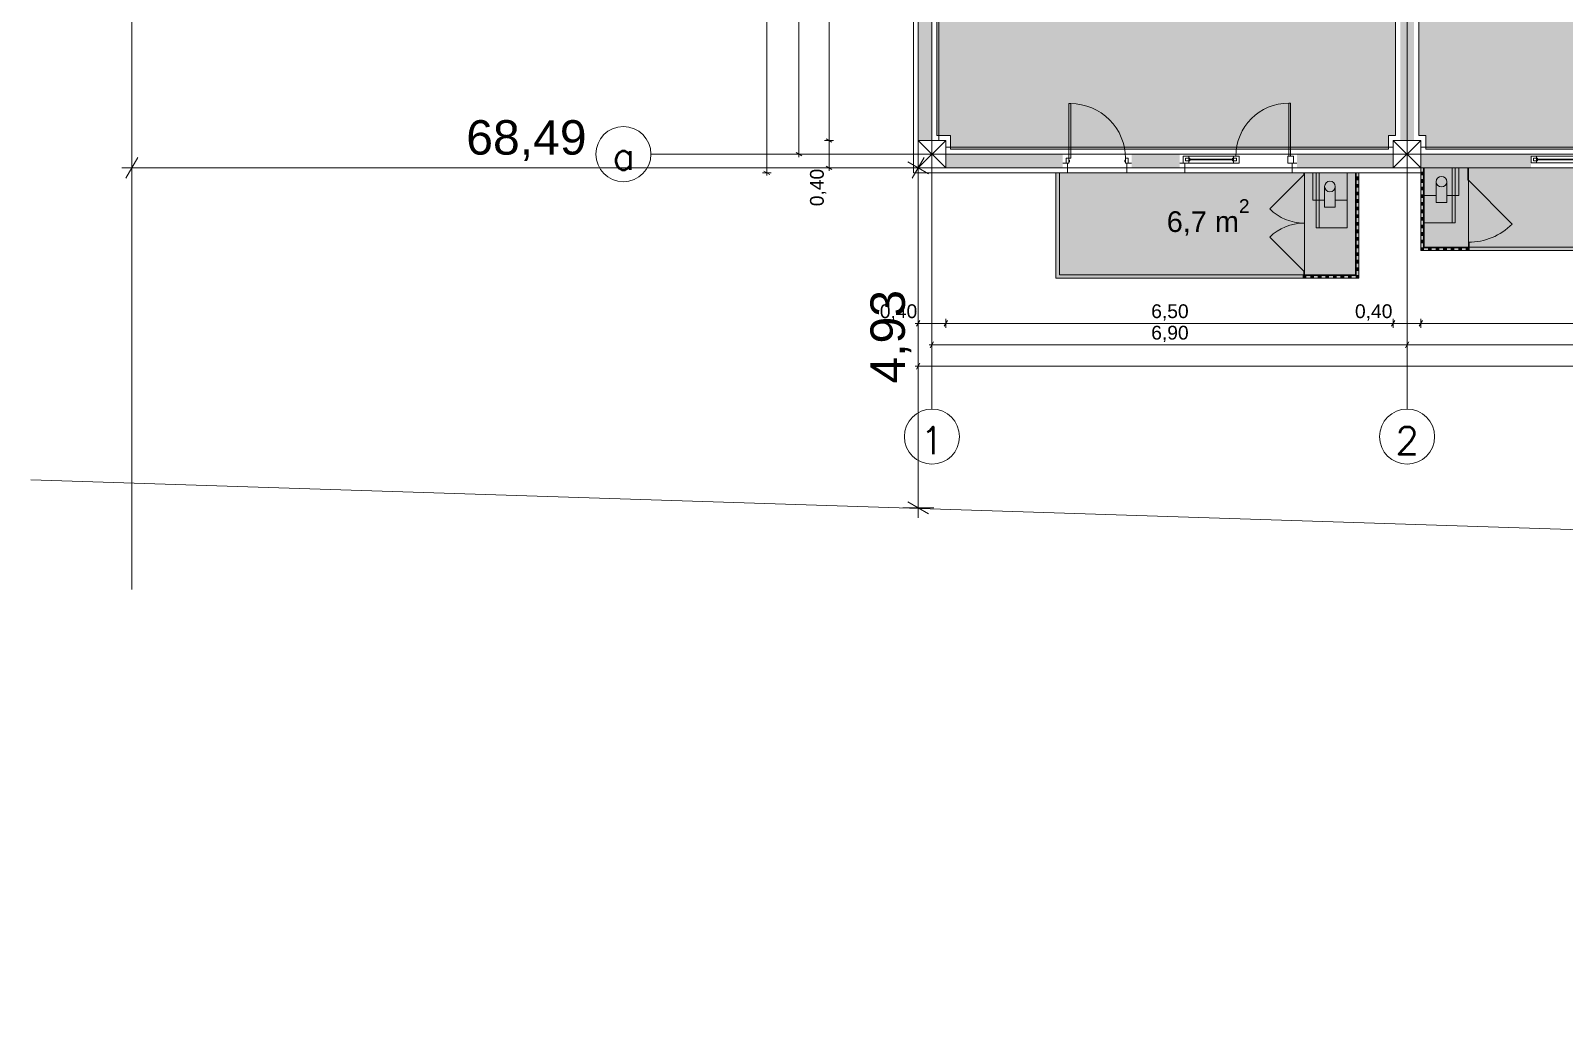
# Model space of a CAD drawing. Header units: metres. Extents: x 476297 to 476657, y 4620828 to 4621206.
# Drawn here: x 476377.77 to 476400.04, y 4621013.9 to 4621028.39 of the extents above; entities that cross this region are included whole.
import ezdxf

# ---------------------------------------------------------------- set-up
doc = ezdxf.new("R2010")
doc.units = ezdxf.units.M
doc.header["$MEASUREMENT"] = 0
for name, color, linetype in [('0_Pen_No__42_Pen_No__250', 7, 'Continuous'), ('2D Drafting - General_Pen_No__1', 7, 'Continuous'), ('2D Drafting - General_Pen_No__250_Pen_No__7', 7, 'Continuous'), ('2D Drafting - General_Pen_No__7', 7, 'Continuous'), ('2D Drafting - General_Pen_No__7_Pen_No__1', 7, 'Continuous'), ('2D Drafting - General_Pen_No__7_Pen_No__7', 7, 'Continuous'), ('Annotation - Text_Pen_No__7', 7, 'Continuous'), ('Doors_Pen_No__7_Pen_No__1', 7, 'Continuous'), ('Doors_Pen_No__7_Pen_No__7', 7, 'Continuous'), ('G-Anno-Nplt', 7, 'Continuous'), ('gegmebi_Pen_No__1', 7, 'Continuous'), ('kar-panjara_Pen_No__7_Pen_No__1', 7, 'Continuous'), ('kar-panjara_Pen_No__7_Pen_No__7', 7, 'Continuous'), ('New2D Drafting - General_Pen_No__250_Pen_No__7', 7, 'Continuous'), ('New2D Drafting - General_Pen_No__30_Pen_No__9_Pen_No__9', 7, 'Continuous'), ('New_________ _________ ___2', 7, 'Continuous'), ('NewDoors_Pen_No__7_Pen_No__7', 7, 'Continuous'), ('Newreg_nak', 7, 'Continuous'), ('NewStructural - Bearing', 7, 'Continuous'), ('zoma', 7, 'Continuous'), ('zoma_Pen_No__5', 7, 'Continuous')]:
    doc.layers.add(name, color=color, linetype=linetype)
doc.styles.add('GENERATED_STYLE_1', font='arial.ttf')
doc.styles.add('GENERATED_STYLE_2', font='arial.ttf')
doc.linetypes.add('Break', pattern='A,0,[1,A-1 áƒ¡áƒ\x90áƒ®áƒšáƒ˜ - áƒ›áƒ¨áƒ”áƒœáƒ”áƒ‘áƒšáƒ”áƒ‘áƒ¡1.Shx,S=0.015679,R=0,X=0,Y=0],-1.975557,0', length=1.975557)
doc.dimstyles.new('GENERATED_STYLE__1', dxfattribs={"dimtxt": 0.2, "dimasz": 0.064421, "dimexe": 0.18, "dimexo": 0.003, "dimgap": 0.09, "dimtad": 1, "dimtih": 1, "dimtoh": 1, "dimzin": 0, "dimdsep": 46, "dimtxsty": 'GENERATED_STYLE_2', "dimblk": 'ARROWHEAD_2', "dimblk1": 'ARROWHEAD_2', "dimblk2": 'ARROWHEAD_2', "dimcen": 0.09, "dimclrd": 142, "dimclre": 142, "dimclrt": 142, "dimadec": 0, "dimazin": 0, "dimtfac": 1, "dimtdec": 4, "dimtmove": 0, "dimatfit": 3, "dimfxl": 1, "dimtolj": 1, "dimtzin": 0, "dimarcsym": 0})
doc.dimstyles.new('GENERATED_STYLE__10', dxfattribs={"dimtxt": 0.5, "dimasz": 0.228, "dimexe": 0.18, "dimexo": 0.003, "dimgap": 0.09, "dimtad": 1, "dimtih": 1, "dimtoh": 1, "dimzin": 0, "dimdsep": 46, "dimtxsty": 'GENERATED_STYLE_2', "dimblk": 'ARROWHEAD_2', "dimblk1": 'ARROWHEAD_2', "dimblk2": 'ARROWHEAD_2', "dimcen": 0.09, "dimclrd": 1, "dimclre": 1, "dimclrt": 1, "dimadec": 0, "dimazin": 0, "dimtfac": 1, "dimtdec": 4, "dimtmove": 0, "dimatfit": 3, "dimfxl": 1, "dimtolj": 1, "dimtzin": 0, "dimarcsym": 0})
doc.dimstyles.new('GENERATED_STYLE__11', dxfattribs={"dimtxt": 0.2, "dimasz": 0.064421, "dimexe": 0.18, "dimexo": 0.003, "dimgap": 0.09, "dimtad": 1, "dimzin": 0, "dimdsep": 46, "dimtxsty": 'GENERATED_STYLE_2', "dimblk": 'ARROWHEAD_2', "dimblk1": 'ARROWHEAD_2', "dimblk2": 'ARROWHEAD_2', "dimcen": 0.09, "dimclrd": 142, "dimclre": 142, "dimclrt": 142, "dimadec": 0, "dimazin": 0, "dimtfac": 1, "dimtdec": 4, "dimtmove": 0, "dimatfit": 3, "dimfxl": 1, "dimtolj": 1, "dimtzin": 0, "dimarcsym": 0})
doc.dimstyles.new('GENERATED_STYLE__9', dxfattribs={"dimtxt": 0.5, "dimasz": 0.228, "dimexe": 0.18, "dimexo": 0.003, "dimgap": 0.09, "dimtad": 1, "dimzin": 0, "dimdsep": 46, "dimtxsty": 'GENERATED_STYLE_2', "dimblk": 'ARROWHEAD_2', "dimblk1": 'ARROWHEAD_2', "dimblk2": 'ARROWHEAD_2', "dimcen": 0.09, "dimclrd": 1, "dimclre": 1, "dimclrt": 1, "dimadec": 0, "dimazin": 0, "dimtfac": 1, "dimtdec": 4, "dimtmove": 0, "dimatfit": 3, "dimfxl": 1, "dimtolj": 1, "dimtzin": 0, "dimarcsym": 0})

# ---------------------------------------------------------------- blocks, each defined once
blk = doc.blocks.new('*D159', base_point=(476844.527, 4621385.791))
at = {"layer": 'zoma', "color": 1, "linetype": 'Continuous', "lineweight": 0, "transparency": 16777216}
for p, q in [((476390.881, 4621026.393), (476390.431, 4621026.393)), ((476390.806, 4621026.306), (476390.506, 4621026.479)), ((476390.656, 4621026.393), (476390.656, 4621026.539)), ((476390.656, 4621021.459), (476390.656, 4621026.393)), ((476390.881, 4621021.459), (476390.431, 4621021.459)), ((476390.506, 4621021.545), (476390.806, 4621021.372)), ((476390.656, 4621021.312), (476390.656, 4621021.459))]:
    blk.add_line(p, q, dxfattribs=at)
at = {"layer": 'zoma', "color": 1, "lineweight": 0, "transparency": 16777216, "insert": (476390.556, 4621023.261), "char_height": 0.5, "attachment_point": 7, "rotation": 90, "style": 'GENERATED_STYLE_2'}
blk.add_mtext('\\A1;{\\pql;\\fArial CYR|b0|i0|c204|p34;4,93}', dxfattribs=at)
blk = doc.blocks.new('ARROWHEAD_2')
at = {"color": 0, "linetype": 'Continuous', "lineweight": 0}
for p, q in [((0, 0), (-1, 0)), ((-0.378, -0.655), (0.378, 0.655))]:
    blk.add_line(p, q, dxfattribs=at)
blk = doc.blocks.new('*D160', base_point=(476844.527, 4621385.791))
at = {"layer": 'zoma', "color": 1, "linetype": 'Continuous', "lineweight": 0, "transparency": 16777216}
for p, q in [((476379.326, 4621026.543), (476379.152, 4621026.243)), ((476379.239, 4621026.168), (476379.239, 4621026.618)), ((476390.569, 4621026.243), (476390.742, 4621026.543)), ((476390.656, 4621026.168), (476390.656, 4621026.618)), ((476379.092, 4621026.393), (476379.239, 4621026.393)), ((476379.239, 4621026.393), (476390.656, 4621026.393)), ((476390.656, 4621026.393), (476390.803, 4621026.393))]:
    blk.add_line(p, q, dxfattribs=at)
at = {"layer": 'zoma', "color": 1, "lineweight": 0, "transparency": 16777216, "insert": (476384.093, 4621026.493), "char_height": 0.5, "attachment_point": 7, "style": 'GENERATED_STYLE_2'}
blk.add_mtext('\\A1;{\\pql;\\fArial CYR|b0|i0|c204|p34;68,49}', dxfattribs=at)
blk = doc.blocks.new('*D239', base_point=(476844.527, 4621385.791))
at = {"layer": 'zoma', "color": 142, "linetype": 'Continuous', "lineweight": 0, "transparency": 16777216}
for p, q in [((476390.856, 4621023.76), (476390.856, 4621023.887)), ((476397.756, 4621023.76), (476397.756, 4621023.887)), ((476390.814, 4621023.823), (476390.856, 4621023.823)), ((476390.88, 4621023.866), (476390.831, 4621023.781)), ((476390.856, 4621023.823), (476397.756, 4621023.823)), ((476397.78, 4621023.866), (476397.731, 4621023.781))]:
    blk.add_line(p, q, dxfattribs=at)
at = {"layer": 'zoma', "color": 142, "lineweight": 0, "transparency": 16777216, "insert": (476394.04, 4621023.863), "char_height": 0.2, "attachment_point": 7, "style": 'GENERATED_STYLE_2'}
blk.add_mtext('\\A1;{\\pql;\\fArial CYR|b0|i0|c204|p34;6,90}', dxfattribs=at)
blk = doc.blocks.new('*D240', base_point=(476844.527, 4621385.791))
at = {"layer": 'zoma', "color": 142, "linetype": 'Continuous', "lineweight": 0, "transparency": 16777216}
for p, q in [((476397.756, 4621023.76), (476397.756, 4621023.887)), ((476404.656, 4621023.76), (476404.656, 4621023.887)), ((476397.78, 4621023.866), (476397.731, 4621023.781)), ((476397.756, 4621023.823), (476404.656, 4621023.823)), ((476404.68, 4621023.866), (476404.631, 4621023.781))]:
    blk.add_line(p, q, dxfattribs=at)
at = {"layer": 'zoma', "color": 142, "lineweight": 0, "transparency": 16777216, "insert": (476400.94, 4621023.863), "char_height": 0.2, "attachment_point": 7, "style": 'GENERATED_STYLE_2'}
blk.add_mtext('\\A1;{\\pql;\\fArial CYR|b0|i0|c204|p34;6,90}', dxfattribs=at)
blk = doc.blocks.new('*D245', base_point=(476844.527, 4621385.791))
at = {"layer": 'zoma', "color": 142, "linetype": 'Continuous', "lineweight": 0, "transparency": 16777216}
for p, q in [((476388.988, 4621033.493), (476388.861, 4621033.493)), ((476388.882, 4621033.517), (476388.967, 4621033.468)), ((476388.924, 4621026.593), (476388.924, 4621033.493)), ((476388.988, 4621026.593), (476388.861, 4621026.593)), ((476388.882, 4621026.617), (476388.967, 4621026.568)), ((476388.924, 4621026.551), (476388.924, 4621026.593))]:
    blk.add_line(p, q, dxfattribs=at)
at = {"layer": 'zoma', "color": 142, "lineweight": 0, "transparency": 16777216, "insert": (476388.884, 4621029.777), "char_height": 0.2, "attachment_point": 7, "rotation": 90, "style": 'GENERATED_STYLE_2'}
blk.add_mtext('\\A1;{\\pql;\\fArial CYR|b0|i0|c204|p34;6,90}', dxfattribs=at)
blk = doc.blocks.new('*D251', base_point=(476844.527, 4621385.791))
at = {"layer": 'zoma', "color": 142, "linetype": 'Continuous', "lineweight": 0, "transparency": 16777216}
for p, q in [((476390.614, 4621023.515), (476390.656, 4621023.515)), ((476390.68, 4621023.557), (476390.631, 4621023.472)), ((476390.656, 4621023.451), (476390.656, 4621023.578)), ((476390.656, 4621023.515), (476432.456, 4621023.515)), ((476432.431, 4621023.472), (476432.48, 4621023.557)), ((476432.456, 4621023.451), (476432.456, 4621023.578)), ((476432.456, 4621023.515), (476432.497, 4621023.515))]:
    blk.add_line(p, q, dxfattribs=at)
at = {"layer": 'zoma', "color": 142, "lineweight": 0, "transparency": 16777216, "insert": (476411.214, 4621023.555), "char_height": 0.2, "attachment_point": 7, "style": 'GENERATED_STYLE_2'}
blk.add_mtext('\\A1;{\\pql;\\fArial CYR|b0|i0|c204|p34;41,80}', dxfattribs=at)
blk = doc.blocks.new('*D252', base_point=(476844.527, 4621385.791))
at = {"layer": 'zoma', "color": 142, "linetype": 'Continuous', "lineweight": 0, "transparency": 16777216}
for p, q in [((476390.614, 4621024.135), (476390.656, 4621024.135)), ((476390.68, 4621024.177), (476390.631, 4621024.093)), ((476390.656, 4621024.071), (476390.656, 4621024.199)), ((476390.656, 4621024.135), (476391.056, 4621024.135)), ((476391.08, 4621024.177), (476391.031, 4621024.093)), ((476391.056, 4621024.071), (476391.056, 4621024.199))]:
    blk.add_line(p, q, dxfattribs=at)
at = {"layer": 'zoma', "color": 142, "lineweight": 0, "transparency": 16777216, "insert": (476390.099, 4621024.175), "char_height": 0.2, "attachment_point": 7, "style": 'GENERATED_STYLE_2'}
blk.add_mtext('\\A1;{\\pql;\\fArial CYR|b0|i0|c204|p34;0,40}', dxfattribs=at)
blk = doc.blocks.new('*D253', base_point=(476844.527, 4621385.791))
at = {"layer": 'zoma', "color": 142, "linetype": 'Continuous', "lineweight": 0, "transparency": 16777216}
for p, q in [((476391.08, 4621024.177), (476391.031, 4621024.093)), ((476391.056, 4621024.071), (476391.056, 4621024.199)), ((476391.056, 4621024.135), (476397.556, 4621024.135)), ((476397.58, 4621024.177), (476397.531, 4621024.093)), ((476397.556, 4621024.071), (476397.556, 4621024.199))]:
    blk.add_line(p, q, dxfattribs=at)
at = {"layer": 'zoma', "color": 142, "lineweight": 0, "transparency": 16777216, "char_height": 0.2, "attachment_point": 7, "style": 'GENERATED_STYLE_2'}
for s, insert in [('\\A1;{\\pql;\\fArial CYR|b0|i0|c204|p34;6,50}', (476394.04, 4621024.175)), ('\\A1;{\\pql;\\fArial CYR|b0|i0|c204|p34;0,40}', (476396.999, 4621024.175))]:
    blk.add_mtext(s, dxfattribs=dict(at, insert=insert))
blk = doc.blocks.new('*D254', base_point=(476844.527, 4621385.791))
at = {"layer": 'zoma', "color": 142, "linetype": 'Continuous', "lineweight": 0, "transparency": 16777216}
for p, q in [((476397.58, 4621024.177), (476397.531, 4621024.093)), ((476397.556, 4621024.071), (476397.556, 4621024.199)), ((476397.556, 4621024.135), (476397.956, 4621024.135)), ((476397.98, 4621024.177), (476397.931, 4621024.093)), ((476397.956, 4621024.071), (476397.956, 4621024.199))]:
    blk.add_line(p, q, dxfattribs=at)
blk = doc.blocks.new('*D255', base_point=(476844.527, 4621385.791))
at = {"layer": 'zoma', "color": 142, "linetype": 'Continuous', "lineweight": 0, "transparency": 16777216}
for p, q in [((476397.98, 4621024.177), (476397.931, 4621024.093)), ((476397.956, 4621024.071), (476397.956, 4621024.199)), ((476397.956, 4621024.135), (476404.456, 4621024.135)), ((476404.48, 4621024.177), (476404.431, 4621024.093)), ((476404.456, 4621024.071), (476404.456, 4621024.199))]:
    blk.add_line(p, q, dxfattribs=at)
at = {"layer": 'zoma', "color": 142, "lineweight": 0, "transparency": 16777216, "char_height": 0.2, "attachment_point": 7, "style": 'GENERATED_STYLE_2'}
for s, insert in [('\\A1;{\\pql;\\fArial CYR|b0|i0|c204|p34;6,50}', (476400.94, 4621024.175)), ('\\A1;{\\pql;\\fArial CYR|b0|i0|c204|p34;0,40}', (476403.899, 4621024.175))]:
    blk.add_mtext(s, dxfattribs=dict(at, insert=insert))
blk = doc.blocks.new('*D272', base_point=(476844.527, 4621385.791))
at = {"layer": 'zoma', "color": 142, "linetype": 'Continuous', "lineweight": 0, "transparency": 16777216}
for p, q in [((476389.425, 4621026.793), (476389.298, 4621026.793)), ((476389.319, 4621026.817), (476389.404, 4621026.768)), ((476389.362, 4621026.393), (476389.362, 4621026.793)), ((476389.425, 4621026.393), (476389.298, 4621026.393)), ((476389.319, 4621026.417), (476389.404, 4621026.368)), ((476389.362, 4621026.351), (476389.362, 4621026.393))]:
    blk.add_line(p, q, dxfattribs=at)
at = {"layer": 'zoma', "color": 142, "lineweight": 0, "transparency": 16777216, "insert": (476389.322, 4621025.836), "char_height": 0.2, "attachment_point": 7, "rotation": 89.9995, "style": 'GENERATED_STYLE_2'}
blk.add_mtext('\\A1;{\\pql;\\fArial CYR|b0|i0|c204|p34;0,40}', dxfattribs=at)
blk = doc.blocks.new('*D273', base_point=(476844.527, 4621385.791))
at = {"layer": 'zoma', "color": 142, "linetype": 'Continuous', "lineweight": 0, "transparency": 16777216}
for p, q in [((476389.319, 4621033.317), (476389.404, 4621033.268)), ((476389.362, 4621026.793), (476389.362, 4621033.293)), ((476389.425, 4621026.793), (476389.298, 4621026.793)), ((476389.319, 4621026.817), (476389.404, 4621026.768)), ((476389.362, 4621026.393), (476389.362, 4621026.793))]:
    blk.add_line(p, q, dxfattribs=at)
at = {"layer": 'zoma', "color": 142, "lineweight": 0, "transparency": 16777216, "char_height": 0.2, "attachment_point": 7, "rotation": 89.9995, "style": 'GENERATED_STYLE_2'}
for s, insert in [('\\A1;{\\pql;\\fArial CYR|b0|i0|c204|p34;0,40}', (476389.322, 4621032.736)), ('\\A1;{\\pql;\\fArial CYR|b0|i0|c204|p34;6,50}', (476389.322, 4621029.777))]:
    blk.add_mtext(s, dxfattribs=dict(at, insert=insert))
blk = doc.blocks.new('*D274', base_point=(476844.527, 4621385.791))
at = {"layer": 'zoma', "color": 142, "linetype": 'Continuous', "lineweight": 0, "transparency": 16777216}
for p, q in [((476389.362, 4621033.693), (476389.362, 4621036.793)), ((476389.425, 4621033.693), (476389.298, 4621033.693)), ((476389.319, 4621033.717), (476389.404, 4621033.668)), ((476389.362, 4621033.293), (476389.362, 4621033.693)), ((476389.425, 4621033.293), (476389.298, 4621033.293)), ((476389.319, 4621033.317), (476389.404, 4621033.268)), ((476389.362, 4621026.793), (476389.362, 4621033.293))]:
    blk.add_line(p, q, dxfattribs=at)
blk = doc.blocks.new('*D280', base_point=(476844.527, 4621385.791))
at = {"layer": 'zoma', "color": 142, "linetype": 'Continuous', "lineweight": 0, "transparency": 16777216}
for p, q in [((476388.521, 4621044.093), (476388.394, 4621044.093)), ((476388.5, 4621044.068), (476388.415, 4621044.117)), ((476388.458, 4621044.093), (476388.458, 4621044.134)), ((476388.458, 4621026.323), (476388.458, 4621044.093)), ((476388.521, 4621026.323), (476388.394, 4621026.323)), ((476388.415, 4621026.347), (476388.5, 4621026.298)), ((476388.458, 4621026.281), (476388.458, 4621026.323))]:
    blk.add_line(p, q, dxfattribs=at)
at = {"layer": 'zoma', "color": 142, "lineweight": 0, "transparency": 16777216, "insert": (476388.418, 4621034.866), "char_height": 0.2, "attachment_point": 7, "rotation": 89.9995, "style": 'GENERATED_STYLE_2'}
blk.add_mtext('\\A1;{\\pql;\\fArial CYR|b0|i0|c204|p34;17,77}', dxfattribs=at)

msp = doc.modelspace()

# ---------------------------------------------------------------- hatches: boundary and pattern name
at = {"layer": '2D Drafting - General_Pen_No__250_Pen_No__7', "linetype": 'Continuous', "lineweight": 0}
for points in [[(476397.856, 4621026.793), (476397.856, 4621033.293), (476397.656, 4621033.293), (476397.656, 4621026.793)], [(476390.856, 4621031.493), (476390.656, 4621031.493), (476390.656, 4621026.793), (476390.856, 4621026.793)], [(476391.056, 4621026.393), (476392.755, 4621026.393), (476392.755, 4621026.593), (476391.056, 4621026.593)], [(476394.455, 4621026.593), (476394.455, 4621026.393), (476393.755, 4621026.393), (476393.755, 4621026.593)], [(476396.155, 4621026.393), (476397.556, 4621026.393), (476397.556, 4621026.593), (476396.155, 4621026.593)], [(476397.956, 4621026.393), (476399.556, 4621026.393), (476399.556, 4621026.593), (476397.956, 4621026.593)], [(476396.256, 4621026.322), (476396.256, 4621026.292), (476396.266, 4621026.292), (476396.266, 4621026.322)], [(476397.006, 4621024.832), (476397.016, 4621024.832), (476397.016, 4621026.323), (476397.006, 4621026.323)], [(476398.006, 4621025.233), (476398.006, 4621026.393), (476397.996, 4621026.393), (476397.996, 4621025.233)], [(476398.636, 4621026.393), (476398.636, 4621026.213), (476398.646, 4621026.213), (476398.646, 4621026.393)], [(476398.646, 4621025.243), (476398.006, 4621025.243), (476398.006, 4621025.233), (476398.646, 4621025.233)], [(476398.656, 4621025.313), (476398.656, 4621025.233), (476398.646, 4621025.233), (476398.646, 4621025.313)], [(476396.255, 4621024.892), (476396.265, 4621024.892), (476396.265, 4621024.842), (476396.255, 4621024.842)], [(476396.255, 4621024.842), (476397.006, 4621024.842), (476397.006, 4621024.832), (476396.255, 4621024.832)]]:
    msp.add_hatch(color=7, dxfattribs=at).paths.add_polyline_path(points)
at = {"layer": 'G-Anno-Nplt', "linetype": 'Continuous', "lineweight": 0}
for color, points in [(167, [(476393.926, 4621035.143), (476393.926, 4621035.073), (476397.296, 4621035.073), (476397.296, 4621034.673), (476397.586, 4621034.673), (476397.586, 4621033.763), (476397.486, 4621033.763), (476397.486, 4621033.223), (476397.586, 4621033.223), (476397.586, 4621026.863), (476397.486, 4621026.863), (476397.486, 4621026.663), (476391.126, 4621026.663), (476391.126, 4621026.863), (476390.926, 4621026.863), (476390.926, 4621033.223), (476391.126, 4621033.223), (476391.126, 4621033.592), (476391.256, 4621033.592), (476391.256, 4621034.274), (476390.856, 4621034.274), (476390.856, 4621035.143)]), (167, [(476404.435, 4621032.973), (476402.036, 4621032.973), (476402.036, 4621035.073), (476400.886, 4621035.073), (476400.886, 4621035.143), (476398.596, 4621035.143), (476398.596, 4621034.743), (476397.856, 4621034.743), (476397.856, 4621033.693), (476397.956, 4621033.693), (476397.956, 4621033.447), (476398.026, 4621033.447), (476398.026, 4621033.223), (476397.926, 4621033.223), (476397.926, 4621026.863), (476398.026, 4621026.863), (476398.026, 4621026.663), (476404.386, 4621026.663), (476404.386, 4621026.863), (476404.435, 4621026.863)]), (46, [(476392.656, 4621024.792), (476392.656, 4621026.323), (476397.056, 4621026.323), (476397.056, 4621024.792)]), (46, [(476404.456, 4621026.393), (476404.456, 4621025.193), (476397.956, 4621025.193), (476397.956, 4621026.393)])]:
    msp.add_hatch(color=color, dxfattribs=at).paths.add_polyline_path(points)
at = {"layer": 'New2D Drafting - General_Pen_No__250_Pen_No__7', "linetype": 'Continuous', "lineweight": 0}
for points in [[(476396.886, 4621026.323), (476396.386, 4621026.323), (476396.386, 4621025.923), (476396.559, 4621025.923), (476396.559, 4621025.823), (476396.713, 4621025.823), (476396.713, 4621025.923), (476396.886, 4621025.923)], [(476396.886, 4621026.323), (476396.436, 4621026.323), (476396.436, 4621025.523), (476396.886, 4621025.523)], [(476398.006, 4621026.393), (476398.456, 4621026.393), (476398.456, 4621025.593), (476398.006, 4621025.593)], [(476398.006, 4621026.393), (476398.506, 4621026.393), (476398.506, 4621025.993), (476398.333, 4621025.993), (476398.333, 4621025.893), (476398.179, 4621025.893), (476398.179, 4621025.993), (476398.006, 4621025.993)]]:
    msp.add_hatch(color=255, dxfattribs=at).paths.add_polyline_path(points)
at = {"layer": 'New2D Drafting - General_Pen_No__30_Pen_No__9_Pen_No__9', "linetype": 'Continuous', "lineweight": 0}
for points in [[(476397.956, 4621026.333), (476397.996, 4621026.333), (476397.996, 4621026.293), (476397.956, 4621026.293)], [(476397.056, 4621026.262), (476397.016, 4621026.262), (476397.016, 4621026.222), (476397.056, 4621026.222)], [(476397.056, 4621026.152), (476397.016, 4621026.152), (476397.016, 4621026.112), (476397.056, 4621026.112)], [(476397.956, 4621026.223), (476397.996, 4621026.223), (476397.996, 4621026.183), (476397.956, 4621026.183)], [(476397.956, 4621026.113), (476397.996, 4621026.113), (476397.996, 4621026.073), (476397.956, 4621026.073)], [(476397.056, 4621026.042), (476397.016, 4621026.042), (476397.016, 4621026.002), (476397.056, 4621026.002)], [(476397.056, 4621025.932), (476397.016, 4621025.932), (476397.016, 4621025.892), (476397.056, 4621025.892)], [(476397.956, 4621026.003), (476397.996, 4621026.003), (476397.996, 4621025.963), (476397.956, 4621025.963)], [(476397.956, 4621025.893), (476397.996, 4621025.893), (476397.996, 4621025.853), (476397.956, 4621025.853)], [(476397.056, 4621025.822), (476397.016, 4621025.822), (476397.016, 4621025.782), (476397.056, 4621025.782)], [(476397.056, 4621025.712), (476397.016, 4621025.712), (476397.016, 4621025.672), (476397.056, 4621025.672)], [(476397.956, 4621025.783), (476397.996, 4621025.783), (476397.996, 4621025.743), (476397.956, 4621025.743)], [(476397.956, 4621025.673), (476397.996, 4621025.673), (476397.996, 4621025.633), (476397.956, 4621025.633)], [(476397.056, 4621025.602), (476397.016, 4621025.602), (476397.016, 4621025.562), (476397.056, 4621025.562)], [(476397.056, 4621025.492), (476397.016, 4621025.492), (476397.016, 4621025.452), (476397.056, 4621025.452)], [(476397.956, 4621025.563), (476397.996, 4621025.563), (476397.996, 4621025.523), (476397.956, 4621025.523)], [(476397.956, 4621025.453), (476397.996, 4621025.453), (476397.996, 4621025.413), (476397.956, 4621025.413)], [(476397.056, 4621025.382), (476397.016, 4621025.382), (476397.016, 4621025.342), (476397.056, 4621025.342)], [(476397.056, 4621025.272), (476397.016, 4621025.272), (476397.016, 4621025.232), (476397.056, 4621025.232)], [(476397.956, 4621025.343), (476397.996, 4621025.343), (476397.996, 4621025.303), (476397.956, 4621025.303)], [(476397.956, 4621025.193), (476397.956, 4621025.233), (476397.996, 4621025.233), (476397.996, 4621025.193)], [(476398.066, 4621025.193), (476398.066, 4621025.233), (476398.106, 4621025.233), (476398.106, 4621025.193)], [(476398.176, 4621025.193), (476398.176, 4621025.233), (476398.216, 4621025.233), (476398.216, 4621025.193)], [(476398.286, 4621025.193), (476398.286, 4621025.233), (476398.326, 4621025.233), (476398.326, 4621025.193)], [(476398.396, 4621025.193), (476398.396, 4621025.233), (476398.436, 4621025.233), (476398.436, 4621025.193)], [(476398.506, 4621025.193), (476398.506, 4621025.233), (476398.546, 4621025.233), (476398.546, 4621025.193)], [(476398.616, 4621025.193), (476398.616, 4621025.233), (476398.656, 4621025.233), (476398.656, 4621025.193)], [(476397.056, 4621025.162), (476397.016, 4621025.162), (476397.016, 4621025.122), (476397.056, 4621025.122)], [(476397.056, 4621025.052), (476397.016, 4621025.052), (476397.016, 4621025.012), (476397.056, 4621025.012)], [(476396.286, 4621024.792), (476396.286, 4621024.832), (476396.246, 4621024.832), (476396.246, 4621024.792)], [(476396.396, 4621024.792), (476396.396, 4621024.832), (476396.356, 4621024.832), (476396.356, 4621024.792)], [(476396.506, 4621024.792), (476396.506, 4621024.832), (476396.466, 4621024.832), (476396.466, 4621024.792)], [(476396.616, 4621024.792), (476396.616, 4621024.832), (476396.576, 4621024.832), (476396.576, 4621024.792)], [(476396.726, 4621024.792), (476396.726, 4621024.832), (476396.686, 4621024.832), (476396.686, 4621024.792)], [(476396.836, 4621024.792), (476396.836, 4621024.832), (476396.796, 4621024.832), (476396.796, 4621024.792)], [(476396.946, 4621024.792), (476396.946, 4621024.832), (476396.906, 4621024.832), (476396.906, 4621024.792)], [(476397.056, 4621024.942), (476397.016, 4621024.942), (476397.016, 4621024.902), (476397.056, 4621024.902)], [(476397.056, 4621024.792), (476397.056, 4621024.832), (476397.016, 4621024.832), (476397.016, 4621024.792)]]:
    msp.add_hatch(color=255, dxfattribs=at).paths.add_polyline_path(points)

# ---------------------------------------------------------------- linework, layer by layer
at = {"layer": '0_Pen_No__42_Pen_No__250', "color": 5, "linetype": 'Continuous', "lineweight": 0}
for centre in [(476386.375, 4621026.593), (476386.375, 4621026.593), (476390.856, 4621022.491), (476390.856, 4621022.491), (476397.756, 4621022.491)]:
    msp.add_circle(centre, 0.4, dxfattribs=at)
at = {"layer": '2D Drafting - General_Pen_No__1', "color": 7, "linetype": 'Continuous', "lineweight": 0}
for p, q in [((476390.656, 4621026.393), (476391.056, 4621026.793)), ((476391.056, 4621026.393), (476390.656, 4621026.793)), ((476397.556, 4621026.393), (476397.956, 4621026.793)), ((476397.956, 4621026.393), (476397.556, 4621026.793))]:
    msp.add_line(p, q, dxfattribs=at)
at = {"layer": '2D Drafting - General_Pen_No__1', "color": 7, "linetype": 'Continuous', "lineweight": 0, "flags": 128}
for points in [[(476390.656, 4621026.793), (476390.656, 4621033.293), (476390.956, 4621033.293), (476390.956, 4621026.793)], [(476390.656, 4621026.393), (476391.056, 4621026.393), (476391.056, 4621026.793), (476390.656, 4621026.793)], [(476397.956, 4621026.393), (476397.556, 4621026.393), (476397.556, 4621026.793), (476397.956, 4621026.793)], [(476397.556, 4621026.393), (476391.056, 4621026.393), (476391.056, 4621026.693), (476397.556, 4621026.693)], [(476404.456, 4621026.393), (476397.956, 4621026.393), (476397.956, 4621026.693), (476404.456, 4621026.693)]]:
    msp.add_lwpolyline(points, close=True, dxfattribs=at)
at = {"layer": '2D Drafting - General_Pen_No__250_Pen_No__7', "color": 7, "linetype": 'Continuous', "lineweight": 0, "flags": 128}
for points in [[(476396.256, 4621026.322), (476396.256, 4621026.292), (476396.266, 4621026.292), (476396.266, 4621026.322)], [(476397.006, 4621024.832), (476397.016, 4621024.832), (476397.016, 4621026.323), (476397.006, 4621026.323)], [(476398.006, 4621025.233), (476398.006, 4621026.393), (476397.996, 4621026.393), (476397.996, 4621025.233)], [(476398.636, 4621026.393), (476398.636, 4621026.213), (476398.646, 4621026.213), (476398.646, 4621026.393)], [(476398.646, 4621025.243), (476398.006, 4621025.243), (476398.006, 4621025.233), (476398.646, 4621025.233)], [(476398.656, 4621025.313), (476398.656, 4621025.233), (476398.646, 4621025.233), (476398.646, 4621025.313)], [(476396.255, 4621024.892), (476396.265, 4621024.892), (476396.265, 4621024.842), (476396.255, 4621024.842)], [(476396.255, 4621024.842), (476397.006, 4621024.842), (476397.006, 4621024.832), (476396.255, 4621024.832)]]:
    msp.add_lwpolyline(points, close=True, dxfattribs=at)
at = {"layer": '2D Drafting - General_Pen_No__7', "color": 7, "linetype": 'Continuous', "lineweight": 0, "flags": 128}
for points in [[(476392.755, 4621026.464), (476392.825, 4621026.464), (476392.825, 4621026.324)], [(476393.755, 4621026.464), (476393.685, 4621026.464), (476393.685, 4621026.324)], [(476394.455, 4621026.464), (476394.526, 4621026.464), (476394.526, 4621026.324)], [(476396.155, 4621026.464), (476396.085, 4621026.464), (476396.085, 4621026.324)]]:
    msp.add_lwpolyline(points, dxfattribs=at)
at = {"layer": '2D Drafting - General_Pen_No__7_Pen_No__1', "color": 7, "linetype": 'Continuous', "lineweight": 0, "flags": 128}
msp.add_lwpolyline([(476395.235, 4621026.464), (476394.585, 4621026.464), (476394.585, 4621026.564), (476395.235, 4621026.564)], close=True, dxfattribs=at)
at = {"layer": '2D Drafting - General_Pen_No__7_Pen_No__7', "color": 7, "linetype": 'Continuous', "lineweight": 0, "flags": 128}
msp.add_lwpolyline([(476399.636, 4621026.465), (476400.286, 4621026.465), (476400.286, 4621026.565), (476399.636, 4621026.565)], close=True, dxfattribs=at)
at = {"layer": '2D Drafting - General_Pen_No__7_Pen_No__7', "color": 7, "linetype": 'Continuous', "lineweight": 0}
for centre, radius, start, end in [((476392.872, 4621026.532), 0.794, 359.9998, 90.0015), ((476396.039, 4621026.564), 0.77, 90, 179.9968)]:
    msp.add_arc(centre, radius, start, end, dxfattribs=at)
at = {"layer": 'Doors_Pen_No__7_Pen_No__1', "color": 7, "linetype": 'Continuous', "lineweight": 0, "flags": 128}
msp.add_lwpolyline([(476396.065, 4621026.564), (476396.039, 4621026.564), (476396.039, 4621027.334), (476396.065, 4621027.334)], close=True, dxfattribs=at)
at = {"layer": 'Doors_Pen_No__7_Pen_No__7', "color": 7, "linetype": 'Continuous', "lineweight": 0, "flags": 128}
for points in [[(476392.845, 4621026.532), (476392.872, 4621026.532), (476392.872, 4621027.326), (476392.845, 4621027.326)], [(476392.805, 4621026.464), (476392.845, 4621026.464), (476392.845, 4621026.532), (476392.805, 4621026.532)], [(476392.845, 4621026.479), (476392.854, 4621026.479), (476392.854, 4621026.505), (476392.845, 4621026.505)], [(476393.657, 4621026.479), (476393.666, 4621026.479), (476393.666, 4621026.505), (476393.657, 4621026.505)], [(476393.705, 4621026.464), (476393.666, 4621026.464), (476393.666, 4621026.532), (476393.705, 4621026.532)]]:
    msp.add_lwpolyline(points, close=True, dxfattribs=at)
at = {"layer": 'G-Anno-Nplt', "color": 7, "linetype": 'Continuous', "lineweight": 0, "flags": 128}
for points in [[(476393.926, 4621035.143), (476393.926, 4621035.073), (476397.296, 4621035.073), (476397.296, 4621034.673), (476397.586, 4621034.673), (476397.586, 4621033.763), (476397.486, 4621033.763), (476397.486, 4621033.223), (476397.586, 4621033.223), (476397.586, 4621026.863), (476397.486, 4621026.863), (476397.486, 4621026.663), (476391.126, 4621026.663), (476391.126, 4621026.863), (476390.926, 4621026.863), (476390.926, 4621033.223), (476391.126, 4621033.223), (476391.126, 4621033.592), (476391.256, 4621033.592), (476391.256, 4621034.274), (476390.856, 4621034.274), (476390.856, 4621035.143)], [(476404.435, 4621032.973), (476402.036, 4621032.973), (476402.036, 4621035.073), (476400.886, 4621035.073), (476400.886, 4621035.143), (476398.596, 4621035.143), (476398.596, 4621034.743), (476397.856, 4621034.743), (476397.856, 4621033.693), (476397.956, 4621033.693), (476397.956, 4621033.447), (476398.026, 4621033.447), (476398.026, 4621033.223), (476397.926, 4621033.223), (476397.926, 4621026.863), (476398.026, 4621026.863), (476398.026, 4621026.663), (476404.386, 4621026.663), (476404.386, 4621026.863), (476404.435, 4621026.863)], [(476392.656, 4621024.792), (476392.656, 4621026.323), (476397.056, 4621026.323), (476397.056, 4621024.792)], [(476404.456, 4621026.393), (476404.456, 4621025.193), (476397.956, 4621025.193), (476397.956, 4621026.393)]]:
    msp.add_lwpolyline(points, close=True, dxfattribs=at)
at = {"layer": 'gegmebi_Pen_No__1', "color": 7, "linetype": 'Continuous', "lineweight": 0, "flags": 128}
for points in [[(476396.559, 4621025.923), (476396.386, 4621025.923), (476396.386, 4621026.323), (476396.886, 4621026.323), (476396.886, 4621025.923), (476396.713, 4621025.923)], [(476398.333, 4621025.993), (476398.506, 4621025.993), (476398.506, 4621026.393), (476398.006, 4621026.393), (476398.006, 4621025.993), (476398.179, 4621025.993)], [(476396.559, 4621026.123), (476396.559, 4621025.823), (476396.713, 4621025.823), (476396.713, 4621026.123)], [(476398.333, 4621026.193), (476398.333, 4621025.893), (476398.179, 4621025.893), (476398.179, 4621026.193)]]:
    msp.add_lwpolyline(points, dxfattribs=at)
at = {"layer": 'kar-panjara_Pen_No__7_Pen_No__1', "color": 7, "linetype": 'Continuous', "lineweight": 0, "flags": 128}
for points in [[(476394.585, 4621026.464), (476394.505, 4621026.464), (476394.505, 4621026.564), (476394.585, 4621026.564)], [(476395.235, 4621026.464), (476395.315, 4621026.464), (476395.315, 4621026.564), (476395.235, 4621026.564)], [(476396.025, 4621026.464), (476396.105, 4621026.464), (476396.105, 4621026.564), (476396.025, 4621026.564)], [(476394.54, 4621026.534), (476394.585, 4621026.534), (476394.585, 4621026.519), (476394.585, 4621026.509), (476394.6, 4621026.509), (476394.6, 4621026.494), (476394.54, 4621026.494)], [(476394.6, 4621026.534), (476394.585, 4621026.534), (476394.585, 4621026.519), (476394.6, 4621026.519)], [(476394.585, 4621026.519), (476395.235, 4621026.519), (476395.235, 4621026.509), (476394.585, 4621026.509)], [(476395.22, 4621026.534), (476395.235, 4621026.534), (476395.235, 4621026.519), (476395.22, 4621026.519)], [(476395.28, 4621026.534), (476395.235, 4621026.534), (476395.235, 4621026.519), (476395.235, 4621026.509), (476395.22, 4621026.509), (476395.22, 4621026.494), (476395.28, 4621026.494)]]:
    msp.add_lwpolyline(points, close=True, dxfattribs=at)
at = {"layer": 'kar-panjara_Pen_No__7_Pen_No__7', "color": 7, "linetype": 'Continuous', "lineweight": 0, "flags": 128}
for points in [[(476399.636, 4621026.465), (476399.556, 4621026.465), (476399.556, 4621026.565), (476399.636, 4621026.565)], [(476399.591, 4621026.535), (476399.636, 4621026.535), (476399.636, 4621026.52), (476399.636, 4621026.51), (476399.651, 4621026.51), (476399.651, 4621026.495), (476399.591, 4621026.495)], [(476399.651, 4621026.535), (476399.636, 4621026.535), (476399.636, 4621026.52), (476399.651, 4621026.52)], [(476399.636, 4621026.52), (476400.286, 4621026.52), (476400.286, 4621026.51), (476399.636, 4621026.51)]]:
    msp.add_lwpolyline(points, close=True, dxfattribs=at)
at = {"layer": 'New2D Drafting - General_Pen_No__30_Pen_No__9_Pen_No__9', "color": 7, "linetype": 'Continuous', "lineweight": 0, "flags": 128}
for points in [[(476397.956, 4621026.333), (476397.996, 4621026.333), (476397.996, 4621026.293), (476397.956, 4621026.293)], [(476397.056, 4621026.262), (476397.016, 4621026.262), (476397.016, 4621026.222), (476397.056, 4621026.222)], [(476397.056, 4621026.152), (476397.016, 4621026.152), (476397.016, 4621026.112), (476397.056, 4621026.112)], [(476397.956, 4621026.223), (476397.996, 4621026.223), (476397.996, 4621026.183), (476397.956, 4621026.183)], [(476397.956, 4621026.113), (476397.996, 4621026.113), (476397.996, 4621026.073), (476397.956, 4621026.073)], [(476397.056, 4621026.042), (476397.016, 4621026.042), (476397.016, 4621026.002), (476397.056, 4621026.002)], [(476397.056, 4621025.932), (476397.016, 4621025.932), (476397.016, 4621025.892), (476397.056, 4621025.892)], [(476397.956, 4621026.003), (476397.996, 4621026.003), (476397.996, 4621025.963), (476397.956, 4621025.963)], [(476397.956, 4621025.893), (476397.996, 4621025.893), (476397.996, 4621025.853), (476397.956, 4621025.853)], [(476397.056, 4621025.822), (476397.016, 4621025.822), (476397.016, 4621025.782), (476397.056, 4621025.782)], [(476397.056, 4621025.712), (476397.016, 4621025.712), (476397.016, 4621025.672), (476397.056, 4621025.672)], [(476397.956, 4621025.783), (476397.996, 4621025.783), (476397.996, 4621025.743), (476397.956, 4621025.743)], [(476397.956, 4621025.673), (476397.996, 4621025.673), (476397.996, 4621025.633), (476397.956, 4621025.633)], [(476397.056, 4621025.602), (476397.016, 4621025.602), (476397.016, 4621025.562), (476397.056, 4621025.562)], [(476397.056, 4621025.492), (476397.016, 4621025.492), (476397.016, 4621025.452), (476397.056, 4621025.452)], [(476397.956, 4621025.563), (476397.996, 4621025.563), (476397.996, 4621025.523), (476397.956, 4621025.523)], [(476397.956, 4621025.453), (476397.996, 4621025.453), (476397.996, 4621025.413), (476397.956, 4621025.413)], [(476397.056, 4621025.382), (476397.016, 4621025.382), (476397.016, 4621025.342), (476397.056, 4621025.342)], [(476397.056, 4621025.272), (476397.016, 4621025.272), (476397.016, 4621025.232), (476397.056, 4621025.232)], [(476397.956, 4621025.343), (476397.996, 4621025.343), (476397.996, 4621025.303), (476397.956, 4621025.303)], [(476397.956, 4621025.193), (476397.956, 4621025.233), (476397.996, 4621025.233), (476397.996, 4621025.193)], [(476398.066, 4621025.193), (476398.066, 4621025.233), (476398.106, 4621025.233), (476398.106, 4621025.193)], [(476398.176, 4621025.193), (476398.176, 4621025.233), (476398.216, 4621025.233), (476398.216, 4621025.193)], [(476398.286, 4621025.193), (476398.286, 4621025.233), (476398.326, 4621025.233), (476398.326, 4621025.193)], [(476398.396, 4621025.193), (476398.396, 4621025.233), (476398.436, 4621025.233), (476398.436, 4621025.193)], [(476398.506, 4621025.193), (476398.506, 4621025.233), (476398.546, 4621025.233), (476398.546, 4621025.193)], [(476398.616, 4621025.193), (476398.616, 4621025.233), (476398.656, 4621025.233), (476398.656, 4621025.193)], [(476397.056, 4621025.162), (476397.016, 4621025.162), (476397.016, 4621025.122), (476397.056, 4621025.122)], [(476397.056, 4621025.052), (476397.016, 4621025.052), (476397.016, 4621025.012), (476397.056, 4621025.012)], [(476396.286, 4621024.792), (476396.286, 4621024.832), (476396.246, 4621024.832), (476396.246, 4621024.792)], [(476396.396, 4621024.792), (476396.396, 4621024.832), (476396.356, 4621024.832), (476396.356, 4621024.792)], [(476396.506, 4621024.792), (476396.506, 4621024.832), (476396.466, 4621024.832), (476396.466, 4621024.792)], [(476396.616, 4621024.792), (476396.616, 4621024.832), (476396.576, 4621024.832), (476396.576, 4621024.792)], [(476396.726, 4621024.792), (476396.726, 4621024.832), (476396.686, 4621024.832), (476396.686, 4621024.792)], [(476396.836, 4621024.792), (476396.836, 4621024.832), (476396.796, 4621024.832), (476396.796, 4621024.792)], [(476396.946, 4621024.792), (476396.946, 4621024.832), (476396.906, 4621024.832), (476396.906, 4621024.792)], [(476397.056, 4621024.942), (476397.016, 4621024.942), (476397.016, 4621024.902), (476397.056, 4621024.902)], [(476397.056, 4621024.792), (476397.056, 4621024.832), (476397.016, 4621024.832), (476397.016, 4621024.792)]]:
    msp.add_lwpolyline(points, close=True, dxfattribs=at)
at = {"layer": 'New_________ _________ ___2', "color": 1, "linetype": 'Continuous', "lineweight": 0}
msp.add_lwpolyline([(476377.768, 4621021.865), (476408.09, 4621020.884), (476446.534, 4621019.85), (476446.534, 4621054.249)], dxfattribs=at)
at = {"layer": 'NewDoors_Pen_No__7_Pen_No__7', "color": 7, "linetype": 'Continuous', "lineweight": 0, "flags": 128}
for points in [[(476396.255, 4621024.842), (476392.706, 4621024.842), (476392.706, 4621026.323)], [(476398.656, 4621025.243), (476404.406, 4621025.243), (476404.406, 4621026.393)]]:
    msp.add_lwpolyline(points, dxfattribs=at)
at = {"layer": 'Newreg_nak', "color": 7, "linetype": 'Continuous', "lineweight": 0}
for p, q in [((476396.481, 4621025.523), (476396.481, 4621026.323)), ((476398.41, 4621025.593), (476398.41, 4621026.393)), ((476396.266, 4621026.292), (476396.266, 4621024.892)), ((476398.646, 4621026.213), (476398.646, 4621025.313))]:
    msp.add_line(p, q, dxfattribs=at)
at = {"layer": 'Newreg_nak', "color": 7, "linetype": 'Continuous', "lineweight": 0, "flags": 128}
msp.add_lwpolyline([(476397.956, 4621026.323), (476390.586, 4621026.323), (476390.586, 4621044.093), (476400.219, 4621044.093)], dxfattribs=at)
for points in [[(476396.886, 4621026.323), (476396.886, 4621025.523), (476396.436, 4621025.523), (476396.436, 4621026.323)], [(476398.006, 4621026.393), (476398.006, 4621025.593), (476398.456, 4621025.593), (476398.456, 4621026.393)]]:
    msp.add_lwpolyline(points, close=True, dxfattribs=at)
at = {"layer": 'Newreg_nak', "color": 7, "linetype": 'Continuous', "lineweight": 0}
for centre in [(476396.636, 4621026.123), (476398.256, 4621026.193)]:
    msp.add_circle(centre, 0.077, dxfattribs=at)
at = {"layer": 'NewStructural - Bearing', "color": 1, "linetype": 'Break', "lineweight": 0}
msp.add_line((476379.239, 4621054.863), (476379.239, 4621020.272), dxfattribs=at)
at = {"layer": 'NewStructural - Bearing', "color": 7, "linetype": 'Continuous', "lineweight": 0}
for p, q in [((476396.256, 4621026.292), (476395.761, 4621025.797)), ((476398.646, 4621026.213), (476399.282, 4621025.576)), ((476396.256, 4621024.892), (476395.761, 4621025.387))]:
    msp.add_line(p, q, dxfattribs=at)
for centre, radius, start, end in [((476396.256, 4621026.292), 0.7, 225, 270), ((476396.256, 4621024.892), 0.7, 90, 135), ((476398.646, 4621026.213), 0.9, 270, 315)]:
    msp.add_arc(centre, radius, start, end, dxfattribs=at)
at = {"layer": 'zoma_Pen_No__5', "color": 5, "linetype": 'Continuous', "lineweight": 0}
for p, q in [((476390.856, 4621047.602), (476390.856, 4621022.891)), ((476397.756, 4621047.602), (476397.756, 4621022.891)), ((476386.775, 4621026.593), (476436.662, 4621026.593)), ((476386.775, 4621026.593), (476436.662, 4621026.593))]:
    msp.add_line(p, q, dxfattribs=at)

# ---------------------------------------------------------------- texts
at = {"layer": 'Annotation - Text_Pen_No__7', "color": 5, "linetype": 'Continuous', "lineweight": 0, "char_height": 0.4, "attachment_point": 2}
for s, insert in [('\\A1;{\\pqc;\\Ftxt.shx;a}', (476386.377, 4621026.767)), ('\\A1;{\\pqc;\\Ftxt.shx;1}', (476390.858, 4621022.634)), ('\\A1;{\\pqc;\\Ftxt.shx;2}', (476397.758, 4621022.634))]:
    msp.add_mtext(s, dxfattribs=dict(at, insert=insert))
at = {"layer": 'G-Anno-Nplt', "color": 7, "lineweight": 0, "insert": (476394.266, 4621025.407), "char_height": 0.3, "attachment_point": 7, "style": 'GENERATED_STYLE_1'}
msp.add_mtext('{\\fArial|b0|i0|c0|p34;6,7 m{\\H0.66x;\\S2^  ;}}', dxfattribs=at)

# ---------------------------------------------------------------- dimensions: what is measured, and where the dimension line sits
at = {"layer": 'zoma', "color": 142, "linetype": 'Continuous', "lineweight": 0}
for base, p1, p2, angle, picture, middle, turn in [((476388.458, 4621044.093), (476390.586, 4621026.323), (476390.656, 4621044.093), 89.9995, '*D280', (476388.318, 4621035.202), 89.9995), ((476389.362, 4621033.693), (476391.057, 4621033.293), (476391.057, 4621033.693), 89.9995, '*D274', (476389.222, 4621032.996), 89.9995), ((476388.924, 4621033.493), (476390.376, 4621026.593), (476390.376, 4621033.493), 90, '*D245', (476388.784, 4621030.036), 90), ((476389.362, 4621033.293), (476391.057, 4621026.793), (476391.057, 4621033.293), 89.9995, '*D273', (476389.222, 4621030.036), 89.9995), ((476389.362, 4621026.793), (476391.057, 4621026.393), (476391.057, 4621026.793), 89.9995, '*D272', (476389.222, 4621026.096), 89.9995)]:
    dim = msp.add_linear_dim(base=base, p1=p1, p2=p2, angle=angle, dimstyle='GENERATED_STYLE__11', dxfattribs=at)
    dim.commit()
    dim.dimension.update_dxf_attribs({"geometry": picture, "text_midpoint": middle, "dimtype": 160, "text_rotation": turn})
at = {"layer": 'zoma', "color": 1, "linetype": 'Continuous', "lineweight": 0}
dim = msp.add_linear_dim(base=(476390.656, 4621026.393), p1=(476379.239, 4621026.393), p2=(476390.656, 4621026.393), text='68,49', dimstyle='GENERATED_STYLE__10', dxfattribs=at)
dim.commit()
dim.dimension.update_dxf_attribs({"geometry": '*D160', "text_midpoint": (476384.933, 4621026.743), "dimtype": 160})
dim = msp.add_linear_dim(base=(476390.656, 4621026.393), p1=(476390.336, 4621021.459), p2=(476390.656, 4621026.393), angle=90, text='4,93', dimstyle='GENERATED_STYLE__9', dxfattribs=at)
dim.commit()
dim.dimension.update_dxf_attribs({"geometry": '*D159', "text_midpoint": (476390.306, 4621023.91), "dimtype": 160, "text_rotation": 90})
at = {"layer": 'zoma', "color": 142, "linetype": 'Continuous', "lineweight": 0}
for base, p1, p2, picture, middle in [((476432.456, 4621023.515), (476390.656, 4621025.308), (476432.456, 4621025.308), '*D251', (476411.55, 4621023.655)), ((476391.056, 4621024.135), (476390.656, 4620991.429), (476391.056, 4620991.429), '*D252', (476390.359, 4621024.275)), ((476397.556, 4621024.135), (476391.056, 4620991.429), (476397.556, 4620991.029), '*D253', (476394.3, 4621024.275)), ((476404.456, 4621024.135), (476397.956, 4620991.029), (476404.456, 4620991.029), '*D255', (476401.2, 4621024.275)), ((476397.756, 4621023.823), (476390.856, 4621022.185), (476397.756, 4621022.185), '*D239', (476394.3, 4621023.963)), ((476397.956, 4621024.135), (476397.556, 4620991.029), (476397.956, 4620991.029), '*D254', (476397.259, 4621024.275)), ((476404.656, 4621023.823), (476397.756, 4621022.185), (476404.656, 4621022.185), '*D240', (476401.2, 4621023.963))]:
    dim = msp.add_linear_dim(base=base, p1=p1, p2=p2, dimstyle='GENERATED_STYLE__1', dxfattribs=at)
    dim.commit()
    dim.dimension.update_dxf_attribs({"geometry": picture, "text_midpoint": middle, "dimtype": 160})

doc.saveas('drawing.dxf')
